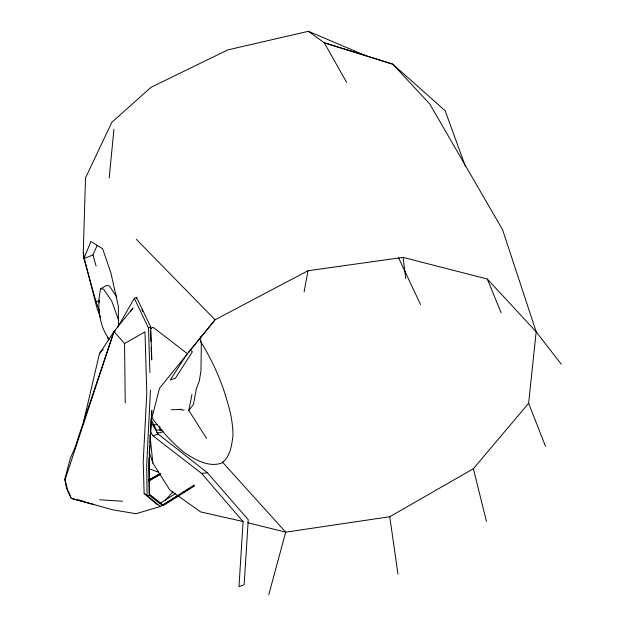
<?xml version="1.0" encoding="UTF-8"?>
<svg xmlns="http://www.w3.org/2000/svg" width="626" height="626" viewBox="0 0 626 626"><rect width="100%" height="100%" fill="white"/><g stroke="black" fill="none" stroke-linecap="round" stroke-linejoin="round"><path stroke-width="0.94" d="M99.745 311.771L96.06 301.779L83.9 258.522L83.266 252.614L85.504 177.894L111.827 122.344L150.968 87.335L227.754 49.908L308.368 31.3L365.623 55.612L392.807 64.188L445.141 110.716L465.47 166.579M151.875 410.578L148.965 463.858L149.324 495.369L162.901 505.761L194.741 485.776M149.043 457.59L149.262 494.039L162.846 504.846L194.115 485.072M149.27 453.686L149.731 445.876M149.904 442.942L150.357 435.133M150.53 432.206L151.789 410.726M136.507 298.571L136.578 297.327L134.34 298.336L117.398 327.781M150.42 431.643L152.932 435.806L201.611 473.412L243.099 521.544L238.991 586.656L244.14 584.848L248.248 519.697L207.386 472.724L158.151 434.108L151.007 422.096M109.167 178.081L113.94 129.285M109.112 339.331C98.885 325.152 96.85 305.644 100.606 288.852L106.154 285.566L109.182 285.785L116.78 296.951M545.504 446.315L528.626 403.277L536.177 331.811L502.6 229.758L429.78 104.033L392.807 64.188L324.299 42.803L308.368 31.3M304.126 291.919L307.961 270.753L403.081 257.38L487.31 279.032L536.177 331.811L561.272 364.199M206.533 438.403L188.809 410.437L191.932 394.505M70.801 497.443L66.716 488.945L64.728 479.187L70.402 458.201L75.018 447.527L83.727 421.142L99.417 353.737L113.979 331.537L133.025 307.898L130.928 311.099M151.163 420.758L159.497 388.276L215.07 319.776L307.961 270.753M268.773 594.7L285.706 532.155L222.269 461.918M83.727 421.142L113.979 331.537L115.552 330.99M96.091 266.058L92.953 255.001L97.21 245.275M188.809 410.437L193.481 404.396L196.337 388.816L199.381 380.764L200.969 370.576L201.314 344.183L200.359 336.765M188.262 352.587L215.07 319.776L136.241 239.242M99.417 353.737L103.157 349.245M247.833 522.718L285.706 532.155L389.755 516.74L473.366 468.741L528.626 403.277M165.428 500.284L172.972 491.746M183.59 492.263L189.201 488.601M150.584 328.783L153.002 327.226L187.252 353.596L170.28 380.013L175.421 378.206L192.409 351.765L190.093 349.989M160.021 503.414L175.35 493.679M177.854 495.839L160.647 506.544L144.121 493.413L143.213 461.698L146.805 393.136L144.974 331.882L124.551 343.541L125.247 402.839M148.292 481.363L160.874 474.031M148.495 480.4L160.217 473.6L148.393 480.165M149.066 480.51L160.013 474.414M149.911 372.603L148.495 328.04L150.717 326.975L136.578 297.327M92.953 255.001L83.9 258.522L90.927 241.542L102.641 248.718L110.912 272.983L118.353 306.325L118.455 326.702M96.06 301.779L99.393 300.519M163.112 431.627L160.35 432.621L156.586 432.762M152.932 435.806L158.151 434.108M149.324 495.369L147.11 496.082L146.703 464.625L150.475 390.037M159.779 506.684L136.014 513.703L113.009 509.869L71.278 498.366L67.6 489.845L65.073 479.712L113.979 331.537L124.551 343.541M153.996 425.085L157.462 424.279M201.611 473.412L207.386 472.724M162.111 429.827L156.531 430.203L151.046 419.232M171.266 409.764L181.642 409.388L178.739 409.357M100.606 288.852L103.54 289.032L111.764 301.137L118.705 320.496M99.659 499.775L122.532 501.246M181.454 409.905L184.208 410.108M243.099 521.544L200.61 511.904L169.818 490.009L152.861 463.107L149.168 452.082M71.278 498.366L94.111 504.525M365.623 55.612L324.299 42.803L346.679 82.475M78.727 499.908L83.133 501.277M148.589 468.616L158.386 472.153M144.121 493.413L157.595 504.947M151.915 417.816C161.187 430.485 171.634 442.214 183.786 452.207C194.569 459.445 208.442 467.692 221.721 463.076C230.337 456.878 231.675 445.344 233.005 435.586C232.942 423.7 230.556 411.978 227.011 400.663C221.181 379.661 211.791 359.692 200.422 341.131M141.828 309.745L142.65 311.466M134.34 298.336L148.495 328.04M398.613 257.842L420.515 304.541M487.31 279.032L501.121 312.851M100.637 317.578L97.108 308.665L84.674 259.845M107.649 337.344L108.572 339.895M473.366 468.741L486.488 521.489M83.266 252.614L84.142 257.137M389.755 516.74L397.964 574.112M98.861 300.034L99.244 302.765M403.081 257.38L405.781 278.797M149.958 434.976L152.861 463.107M159.802 426.173L160.193 430.782M150.545 330.724L150.952 341.452M151.179 347.305L151.617 359.011M150.717 326.975L151.813 360.06"/></g></svg>
